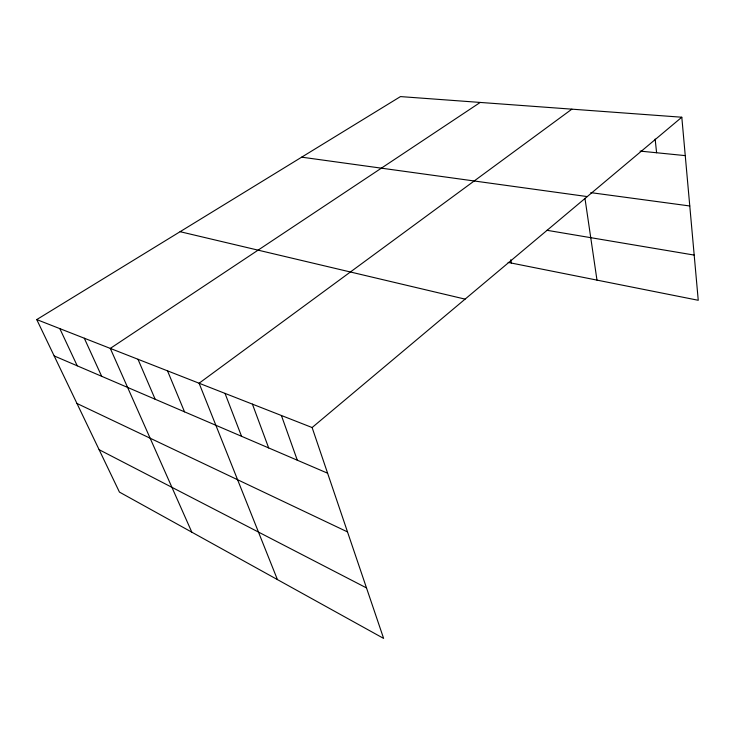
<?xml version="1.0" encoding="UTF-8"?>
<svg xmlns="http://www.w3.org/2000/svg" width="735" height="735" viewBox="0 0 735 735"><rect width="100%" height="100%" fill="white"/><g stroke="black" fill="none" stroke-linecap="round" stroke-linejoin="round"><path stroke-width="1.1" d="M681.804 117.223L400.483 96.588L36.75 319.578L312.118 427.54L681.804 117.223L698.25 300.284L508.133 262.413M571.867 109.166L199.093 383.229L277.417 579.584M480.221 102.441L110.296 348.408L191.826 532.186M640.075 151.098L685.259 155.618M590.802 192.634L689.779 205.975M301.681 157.161L587.256 196.585M546.996 230.303L694.189 255.091M180.103 231.7L465.099 299.127M54.169 355.924L327.599 473.202M76.954 403.46L347.508 531.919M99.115 449.682L366.508 587.926M36.75 319.578L119.438 492.092L383.624 638.412L312.118 427.54M59.82 328.618L77.239 365.819M84.295 338.219L101.678 376.302M137.987 359.268L155.168 399.243M167.516 370.844L184.531 411.839M225.02 393.39L241.558 436.296M252.417 404.131L268.67 447.927M281.404 415.495L297.308 460.211M510.761 259.758L511.395 263.066M584.968 198.367L596.976 280.108M655.151 139.053L656.594 152.751"/></g></svg>
